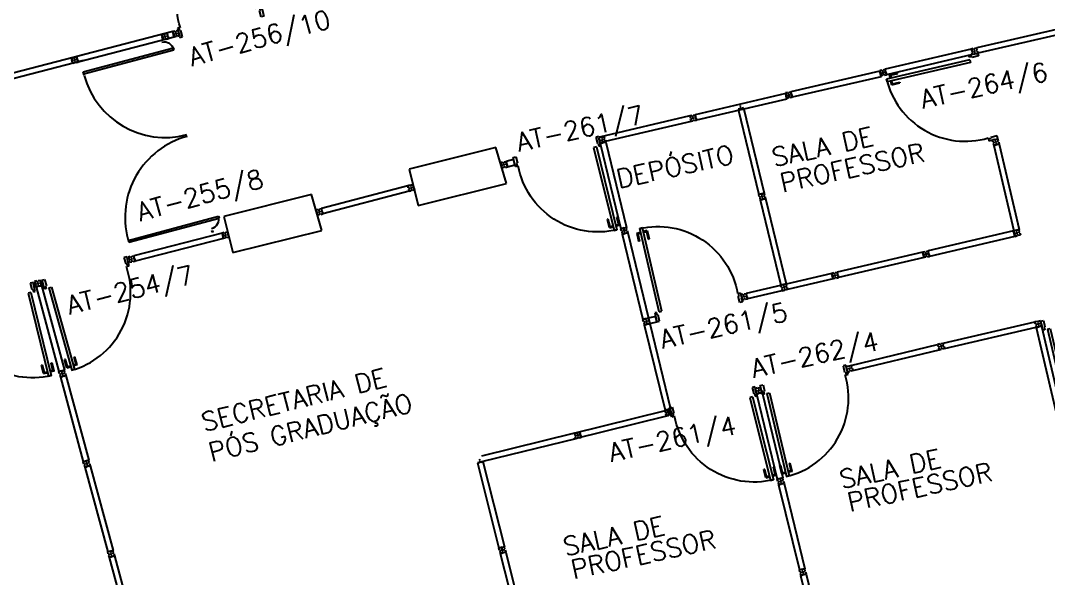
# Model space of a CAD drawing. Header units: millimetres. Extents: x 3089 to 3391, y 1087 to 1201.
# Drawn here: x 3147.3 to 3158.3, y 1111.65 to 1117.62 of the extents above; entities that cross this region are included whole.
import ezdxf

# ---------------------------------------------------------------- set-up
doc = ezdxf.new("R2010")
doc.units = ezdxf.units.MM
for name, color, linetype in [('DIV', 2, 'Continuous'), ('TEXTO', 2, 'Continuous'), ('TEXTO-ENDEREÇO', 2, 'Continuous'), ('USO1', 2, 'Continuous')]:
    doc.layers.add(name, color=color, linetype=linetype)
doc.styles.add('1', font='romans.shx', dxfattribs={"height": 1.1})
doc.styles.add('UNB-100', font='simplex.shx', dxfattribs={"height": 0.2})
doc.styles.add('UNB-100-1', font='simplex.shx', dxfattribs={"height": 0.2})
doc.dimstyles.new('1-600', dxfattribs={"dimtxt": 1.1, "dimasz": 2.5, "dimexe": 2, "dimexo": 4, "dimgap": 0.2, "dimtad": 1, "dimdec": 0, "dimzin": 4, "dimdsep": 46, "dimlunit": 6, "dimtxsty": '1', "dimblk1": 'NONE', "dimblk2": 'NONE', "dimsah": 1, "dimcen": 0, "dimclrd": 2, "dimclre": 2, "dimclrt": 2, "dimadec": 0, "dimazin": 0, "dimtfac": 1, "dimtdec": 0, "dimtmove": 2, "dimatfit": 3, "dimldrblk": 'NONE', "dimfxl": 1, "dimtolj": 1, "dimtzin": 0, "dimarcsym": 0})

# ---------------------------------------------------------------- blocks, each defined once
blk = doc.blocks.new('DIVMT-TTC')
for p, q in [((-0.03, 0.03), (-0.03, 0.006)), ((-0.008, 0.03), (-0.03, 0.03)), ((-0.0185, 0.006), (-0.03, 0.006)), ((-0.0185, -0.006), (-0.0185, 0.006)), ((-0.008, 0.03), (-0.008, 0.02)), ((-0.008, 0.02), (0.008, 0.02)), ((-0.0051, 0), (0.0051, 0)), ((0.0051, 0), (-0.0051, 0)), ((-0.0051, 0), (0.0051, 0)), ((0, -0.0051), (0, 0.0051)), ((0, 0.0051), (0, -0.0051)), ((0.008, 0.03), (0.008, 0.02)), ((0.008, 0.03), (0.03, 0.03)), ((0.0205, 0.006), (0.03, 0.006)), ((0.0205, -0.006), (0.0205, 0.006)), ((0.0205, 0.006), (0.0205, -0.006)), ((0.0205, 0.006), (0.03, 0.006)), ((0.97, 0.03), (0.03, 0.03)), ((0.03, 0.006), (0.03, 0.03)), ((0.03, -0.03), (0.03, 0.03)), ((0.03, -0.005), (0.03, 0.005)), ((0.97, -0.03), (0.97, 0.03)), ((0.97, 0.03), (0.97, 0.009)), ((0.97, 0.009), (0.97, 0.027)), ((0.9795, 0.006), (0.97, 0.006)), ((0.97, -0.005), (0.97, 0.005)), ((0.9795, 0.006), (0.9795, -0.006)), ((1.0051, 0), (0.9949, 0)), ((1, 0.0051), (1, -0.0051)), ((-0.0185, -0.006), (-0.03, -0.006)), ((-0.03, -0.03), (-0.03, -0.006)), ((-0.008, -0.03), (-0.03, -0.03)), ((-0.008, -0.03), (-0.008, -0.02)), ((-0.008, -0.02), (0.008, -0.02)), ((0.008, -0.03), (0.008, -0.02)), ((0.008, -0.03), (0.03, -0.03)), ((0.0205, -0.006), (0.03, -0.006)), ((0.0205, -0.006), (0.03, -0.006)), ((0.03, -0.006), (0.03, -0.03)), ((0.97, -0.03), (0.03, -0.03)), ((0.9795, -0.006), (0.97, -0.006)), ((0.97, -0.009), (0.97, -0.027))]:
    blk.add_line(p, q)
blk = doc.blocks.new('PDV2D-TTC')
at = {"layer": 'DIV'}
for p, q in [((0.03, 0.05), (0.06, 0.05)), ((0.03, 0.035), (0.03, 0.05)), ((0.03, -0.035), (0.03, 0.035)), ((0.06, 0.05), (0.06, -0.02)), ((0.941, 0.05), (0.941, -0.02)), ((0.971, 0.05), (0.941, 0.05)), ((0.971, 0.035), (0.971, 0.05)), ((0.971, -0.035), (0.971, 0.035)), ((0.03, -0.05), (0.03, -0.035)), ((0.05, -0.05), (0.03, -0.05)), ((0.05, -0.02), (0.06, -0.02)), ((0.05, -0.02), (0.05, -0.05)), ((0.079, -0.05), (0.109, -0.05)), ((0.079, -0.05), (0.079, -0.965)), ((0.109, -0.05), (0.109, -0.965)), ((0.951, -0.02), (0.941, -0.02)), ((0.951, -0.02), (0.951, -0.05)), ((0.951, -0.05), (0.971, -0.05)), ((0.971, -0.05), (0.971, -0.035)), ((0.109, -0.965), (0.079, -0.965))]:
    blk.add_line(p, q, dxfattribs=at)
at = {"layer": 'DIV', "color": 1}
for p, q in [((0.036, -0.925), (0.036, -0.835)), ((0.046, -0.835), (0.036, -0.835)), ((0.046, -0.915), (0.046, -0.835)), ((0.141, -0.915), (0.141, -0.835)), ((0.141, -0.835), (0.151, -0.835)), ((0.151, -0.925), (0.151, -0.835)), ((0.036, -0.925), (0.076, -0.925)), ((0.046, -0.915), (0.076, -0.915)), ((0.141, -0.915), (0.111, -0.915)), ((0.151, -0.925), (0.111, -0.925))]:
    blk.add_line(p, q, dxfattribs=at)
blk.add_arc((0.076, -0.1), 0.865, 270, 3.3214, dxfattribs=at)
blk = doc.blocks.new('MTT-TTC')
for p, q in [((-0.008, 0.03), (-0.03, 0.03)), ((-0.03, 0.03), (-0.03, 0.006)), ((-0.0185, 0.006), (-0.03, 0.006)), ((-0.0185, -0.006), (-0.0185, 0.006)), ((-0.008, 0.03), (-0.008, 0.02)), ((-0.008, 0.02), (0.008, 0.02)), ((-0.0051, 0), (0.0051, 0)), ((0, -0.0051), (0, 0.0051)), ((0.008, 0.03), (0.03, 0.03)), ((0.008, 0.03), (0.008, 0.02)), ((0.0205, -0.006), (0.0205, 0.006)), ((0.0205, 0.006), (0.03, 0.006)), ((0.03, 0.006), (0.03, 0.03)), ((-0.03, -0.03), (-0.03, -0.006)), ((-0.0185, -0.006), (-0.03, -0.006)), ((-0.008, -0.03), (-0.03, -0.03)), ((-0.008, -0.02), (0.008, -0.02)), ((-0.008, -0.03), (-0.008, -0.02)), ((0.008, -0.03), (0.008, -0.02)), ((0.008, -0.03), (0.03, -0.03)), ((0.0205, -0.006), (0.03, -0.006)), ((0.03, -0.006), (0.03, -0.03))]:
    blk.add_line(p, q)
blk = doc.blocks.new('*D158')
at = {"layer": 'DEFPOINTS', "color": 0, "transparency": 16777216}
for p in [(3164.94, 1111.794), (3165.256, 1110.327), (3135.497, 1104.104), (3135.937, 1102.67), (3156.963, 1101.741)]:
    blk.add_point(p, dxfattribs=at)
at = {"layer": 'USO1', "color": 2, "lineweight": -2, "transparency": 16777216}
for p, q in [((3166.1, 1106.417), (3167.05, 1102.017)), ((3137.11, 1098.846), (3138.428, 1094.55))]:
    blk.add_line(p, q, dxfattribs=at)
blk.add_arc((3240.382, 762.306), 349.536, 102.18129, 107.05934, dxfattribs=at)
at = {"layer": 'USO1', "color": 2, "transparency": 16777216, "insert": (3151.919, 1101.427), "char_height": 1.1, "attachment_point": 5, "rotation": 14.6203, "style": '1'}
blk.add_mtext('\\A1;Agronomia e Veterinária', dxfattribs=at)
blk = doc.blocks.new('_NONE')
at = {"color": 0, "linetype": 'ByBlock'}
blk.add_circle((0, 0), 0.25, dxfattribs=at)
blk = doc.blocks.new('PDV2E-TTC')
at = {"layer": 'DIV', "color": 1}
for p, q in [((0.023, 0.925), (0.063, 0.925)), ((0.023, 0.925), (0.023, 0.835)), ((0.033, 0.915), (0.063, 0.915)), ((0.033, 0.915), (0.033, 0.835)), ((0.138, 0.925), (0.097, 0.925)), ((0.128, 0.915), (0.097, 0.915)), ((0.128, 0.915), (0.128, 0.835)), ((0.138, 0.925), (0.138, 0.835)), ((0.033, 0.835), (0.023, 0.835)), ((0.128, 0.835), (0.137, 0.835))]:
    blk.add_line(p, q, dxfattribs=at)
at = {"layer": 'DIV'}
for p, q in [((0.065, 0.05), (0.065, 0.965)), ((0.095, 0.965), (0.065, 0.965)), ((0.095, 0.05), (0.095, 0.965)), ((0.049, 0.05), (0.029, 0.05)), ((0.029, 0.05), (0.029, 0.035)), ((0.029, 0.035), (0.029, -0.035)), ((0.049, 0.02), (0.049, 0.05)), ((0.049, 0.02), (0.059, 0.02)), ((0.059, -0.05), (0.059, 0.02)), ((0.065, 0.05), (0.095, 0.05)), ((0.928, -0.05), (0.928, 0.02)), ((0.938, 0.02), (0.928, 0.02)), ((0.938, 0.05), (0.958, 0.05)), ((0.938, 0.02), (0.938, 0.05)), ((0.958, 0.05), (0.958, 0.035)), ((0.958, 0.035), (0.958, -0.035)), ((0.029, -0.035), (0.029, -0.05)), ((0.029, -0.05), (0.059, -0.05)), ((0.958, -0.05), (0.928, -0.05)), ((0.958, -0.035), (0.958, -0.05))]:
    blk.add_line(p, q, dxfattribs=at)
at = {"layer": 'DIV', "color": 1}
blk.add_arc((0.062, 0.1), 0.865, 356.6786, 90, dxfattribs=at)

msp = doc.modelspace()

# ---------------------------------------------------------------- linework, layer by layer
at = {"color": 2}
for p, q in [((3147.97, 1117.072), (3148.936, 1117.33)), ((3148.941, 1117.309), (3148.936, 1117.33)), ((3147.976, 1117.051), (3148.941, 1117.309)), ((3147.98, 1117.036), (3147.97, 1117.072)), ((3148.452, 1115.268), (3149.417, 1115.526)), ((3148.457, 1115.248), (3149.423, 1115.505)), ((3149.417, 1115.526), (3149.423, 1115.505)), ((3148.447, 1115.284), (3148.457, 1115.248))]:
    msp.add_line(p, q, dxfattribs=at)
at = {"color": 1}
for p, q in [((3149.364, 1115.366), (3149.34, 1115.36)), ((3149.348, 1115.372), (3149.353, 1115.353))]:
    msp.add_line(p, q, dxfattribs=at)
for centre, radius, start, end in [((3148.838, 1117.283), 0.107, 14.9376, 104.9376), ((3148.846, 1117.266), 0.896, 194.9376, 284.9376), ((3149.313, 1115.515), 0.896, 104.9376, 194.9376), ((3149.315, 1115.497), 0.107, 284.9376, 14.9376)]:
    msp.add_arc(centre, radius, start, end, dxfattribs=at)
at = {"layer": 'DIV'}
for p, q in [((3158.482, 1117.549), (3157.534, 1117.331)), ((3148.927, 1117.503), (3147.9, 1117.236)), ((3148.942, 1117.445), (3147.915, 1117.178)), ((3148.831, 1117.478), (3148.81, 1117.472)), ((3148.81, 1117.472), (3148.816, 1117.449)), ((3148.81, 1117.472), (3148.815, 1117.452)), ((3148.825, 1117.414), (3148.81, 1117.472)), ((3148.815, 1117.452), (3148.81, 1117.469)), ((3148.827, 1117.452), (3148.816, 1117.449)), ((3148.825, 1117.451), (3148.816, 1117.449)), ((3148.818, 1117.438), (3148.816, 1117.448)), ((3148.83, 1117.44), (3148.819, 1117.437)), ((3148.828, 1117.44), (3148.819, 1117.437)), ((3148.825, 1117.414), (3148.819, 1117.437)), ((3148.819, 1117.434), (3148.824, 1117.417)), ((3148.825, 1117.451), (3148.828, 1117.44)), ((3148.83, 1117.44), (3148.827, 1117.452)), ((3148.831, 1117.478), (3148.833, 1117.468)), ((3148.833, 1117.468), (3148.849, 1117.472)), ((3148.841, 1117.449), (3148.851, 1117.452)), ((3148.851, 1117.452), (3148.841, 1117.449)), ((3148.841, 1117.449), (3148.851, 1117.452)), ((3148.851, 1117.452), (3148.841, 1117.449)), ((3148.844, 1117.429), (3148.859, 1117.433)), ((3148.846, 1117.42), (3148.844, 1117.429)), ((3148.845, 1117.456), (3148.847, 1117.446)), ((3148.847, 1117.446), (3148.845, 1117.456)), ((3148.845, 1117.456), (3148.847, 1117.446)), ((3148.846, 1117.482), (3148.868, 1117.487)), ((3148.846, 1117.482), (3148.849, 1117.472)), ((3148.862, 1117.424), (3148.859, 1117.433)), ((3148.862, 1117.424), (3148.883, 1117.429)), ((3148.865, 1117.462), (3148.874, 1117.464)), ((3148.865, 1117.462), (3148.874, 1117.464)), ((3148.865, 1117.462), (3148.868, 1117.45)), ((3148.868, 1117.45), (3148.865, 1117.462)), ((3148.883, 1117.429), (3148.868, 1117.487)), ((3148.874, 1117.464), (3148.868, 1117.487)), ((3148.868, 1117.45), (3148.877, 1117.452)), ((3148.868, 1117.45), (3148.877, 1117.452)), ((3148.876, 1117.453), (3148.874, 1117.463)), ((3148.877, 1117.452), (3148.883, 1117.429)), ((3148.949, 1117.508), (3148.927, 1117.503)), ((3148.927, 1117.503), (3148.933, 1117.479)), ((3148.927, 1117.503), (3148.933, 1117.482)), ((3148.942, 1117.445), (3148.927, 1117.503)), ((3148.933, 1117.482), (3148.928, 1117.5)), ((3148.944, 1117.482), (3148.933, 1117.479)), ((3148.943, 1117.482), (3148.933, 1117.479)), ((3148.936, 1117.469), (3148.934, 1117.478)), ((3148.948, 1117.471), (3148.936, 1117.468)), ((3148.946, 1117.47), (3148.936, 1117.468)), ((3148.942, 1117.445), (3148.936, 1117.468)), ((3148.937, 1117.465), (3148.942, 1117.447)), ((3148.964, 1117.45), (3148.942, 1117.445)), ((3148.943, 1117.482), (3148.946, 1117.47)), ((3148.948, 1117.471), (3148.944, 1117.482)), ((3148.949, 1117.508), (3148.951, 1117.499)), ((3148.951, 1117.499), (3148.967, 1117.503)), ((3148.959, 1117.48), (3148.969, 1117.482)), ((3148.969, 1117.482), (3148.959, 1117.48)), ((3148.959, 1117.48), (3148.969, 1117.482)), ((3148.969, 1117.482), (3148.959, 1117.48)), ((3148.961, 1117.46), (3148.977, 1117.464)), ((3148.964, 1117.45), (3148.961, 1117.46)), ((3148.963, 1117.486), (3148.965, 1117.476)), ((3148.965, 1117.476), (3148.963, 1117.486)), ((3148.963, 1117.486), (3148.965, 1117.476)), ((3148.964, 1117.512), (3148.985, 1117.518)), ((3148.964, 1117.512), (3148.967, 1117.503)), ((3148.979, 1117.454), (3148.977, 1117.464)), ((3148.979, 1117.454), (3149.001, 1117.46)), ((3148.982, 1117.492), (3148.991, 1117.495)), ((3148.982, 1117.492), (3148.991, 1117.495)), ((3148.982, 1117.492), (3148.985, 1117.481)), ((3148.985, 1117.481), (3148.982, 1117.492)), ((3149.001, 1117.46), (3148.985, 1117.518)), ((3148.991, 1117.495), (3148.985, 1117.518)), ((3148.985, 1117.481), (3148.994, 1117.483)), ((3148.985, 1117.481), (3148.994, 1117.483)), ((3148.994, 1117.484), (3148.992, 1117.494)), ((3148.994, 1117.483), (3149.001, 1117.46)), ((3158.495, 1117.49), (3157.547, 1117.272)), ((3148.846, 1117.42), (3148.825, 1117.414)), ((3157.475, 1117.317), (3156.554, 1117.1)), ((3147.959, 1117.252), (3146.932, 1116.986)), ((3147.863, 1117.227), (3147.842, 1117.221)), ((3147.842, 1117.221), (3147.848, 1117.198)), ((3147.842, 1117.221), (3147.847, 1117.201)), ((3147.857, 1117.163), (3147.842, 1117.221)), ((3147.847, 1117.201), (3147.842, 1117.218)), ((3147.863, 1117.227), (3147.865, 1117.217)), ((3147.865, 1117.217), (3147.881, 1117.221)), ((3147.878, 1117.231), (3147.9, 1117.236)), ((3147.878, 1117.231), (3147.881, 1117.221)), ((3147.896, 1117.211), (3147.906, 1117.213)), ((3147.896, 1117.211), (3147.906, 1117.213)), ((3147.896, 1117.211), (3147.9, 1117.199)), ((3147.9, 1117.199), (3147.896, 1117.211)), ((3147.915, 1117.178), (3147.9, 1117.236)), ((3147.906, 1117.213), (3147.9, 1117.236)), ((3147.908, 1117.203), (3147.906, 1117.212)), ((3157.489, 1117.258), (3156.567, 1117.042)), ((3147.974, 1117.194), (3146.947, 1116.928)), ((3147.859, 1117.201), (3147.848, 1117.198)), ((3147.857, 1117.2), (3147.848, 1117.198)), ((3147.85, 1117.187), (3147.848, 1117.197)), ((3147.862, 1117.189), (3147.851, 1117.186)), ((3147.86, 1117.189), (3147.851, 1117.186)), ((3147.857, 1117.163), (3147.851, 1117.186)), ((3147.851, 1117.183), (3147.856, 1117.166)), ((3147.857, 1117.2), (3147.86, 1117.189)), ((3147.878, 1117.169), (3147.857, 1117.163)), ((3147.862, 1117.189), (3147.859, 1117.201)), ((3147.873, 1117.198), (3147.883, 1117.201)), ((3147.883, 1117.201), (3147.873, 1117.198)), ((3147.873, 1117.198), (3147.883, 1117.201)), ((3147.883, 1117.201), (3147.873, 1117.198)), ((3147.875, 1117.178), (3147.891, 1117.182)), ((3147.878, 1117.169), (3147.875, 1117.178)), ((3147.877, 1117.205), (3147.879, 1117.195)), ((3147.879, 1117.195), (3147.877, 1117.205)), ((3147.877, 1117.205), (3147.879, 1117.195)), ((3147.893, 1117.173), (3147.891, 1117.182)), ((3147.893, 1117.173), (3147.915, 1117.178)), ((3147.9, 1117.199), (3147.909, 1117.202)), ((3147.9, 1117.199), (3147.909, 1117.202)), ((3147.909, 1117.202), (3147.915, 1117.178)), ((3156.533, 1117.096), (3156.554, 1117.1)), ((3156.567, 1117.042), (3156.554, 1117.1)), ((3156.559, 1117.077), (3156.554, 1117.1)), ((3156.497, 1117.08), (3155.546, 1116.86)), ((3156.511, 1117.021), (3155.56, 1116.802)), ((3156.517, 1117.092), (3156.496, 1117.087)), ((3156.496, 1117.087), (3156.501, 1117.064)), ((3156.511, 1117.021), (3156.497, 1117.08)), ((3156.497, 1117.08), (3156.502, 1117.059)), ((3156.511, 1117.021), (3156.497, 1117.08)), ((3156.497, 1117.08), (3156.502, 1117.059)), ((3156.511, 1117.021), (3156.497, 1117.08)), ((3156.497, 1117.08), (3156.502, 1117.059)), ((3156.511, 1117.021), (3156.497, 1117.08)), ((3156.497, 1117.08), (3156.502, 1117.059)), ((3156.502, 1117.059), (3156.498, 1117.077)), ((3156.502, 1117.059), (3156.498, 1117.077)), ((3156.502, 1117.059), (3156.498, 1117.077)), ((3156.502, 1117.059), (3156.498, 1117.077)), ((3156.512, 1117.066), (3156.501, 1117.064)), ((3156.512, 1117.059), (3156.503, 1117.056)), ((3156.512, 1117.059), (3156.503, 1117.056)), ((3156.512, 1117.059), (3156.503, 1117.056)), ((3156.512, 1117.059), (3156.503, 1117.056)), ((3156.505, 1117.046), (3156.503, 1117.055)), ((3156.505, 1117.046), (3156.503, 1117.055)), ((3156.505, 1117.046), (3156.503, 1117.055)), ((3156.505, 1117.046), (3156.503, 1117.055)), ((3156.515, 1117.055), (3156.504, 1117.052)), ((3156.509, 1117.029), (3156.504, 1117.052)), ((3156.515, 1117.047), (3156.505, 1117.045)), ((3156.515, 1117.047), (3156.505, 1117.045)), ((3156.515, 1117.047), (3156.505, 1117.045)), ((3156.515, 1117.047), (3156.505, 1117.045)), ((3156.506, 1117.042), (3156.51, 1117.024)), ((3156.506, 1117.042), (3156.51, 1117.024)), ((3156.506, 1117.042), (3156.51, 1117.024)), ((3156.506, 1117.042), (3156.51, 1117.024)), ((3156.53, 1117.033), (3156.509, 1117.029)), ((3156.515, 1117.055), (3156.512, 1117.066)), ((3156.512, 1117.059), (3156.515, 1117.047)), ((3156.512, 1117.059), (3156.515, 1117.047)), ((3156.512, 1117.059), (3156.515, 1117.047)), ((3156.512, 1117.059), (3156.515, 1117.047)), ((3156.517, 1117.092), (3156.519, 1117.082)), ((3156.519, 1117.082), (3156.535, 1117.086)), ((3156.527, 1117.063), (3156.536, 1117.066)), ((3156.536, 1117.066), (3156.527, 1117.063)), ((3156.527, 1117.063), (3156.536, 1117.066)), ((3156.538, 1117.058), (3156.528, 1117.056)), ((3156.538, 1117.058), (3156.528, 1117.056)), ((3156.538, 1117.058), (3156.528, 1117.056)), ((3156.538, 1117.058), (3156.528, 1117.056)), ((3156.528, 1117.043), (3156.544, 1117.047)), ((3156.53, 1117.033), (3156.528, 1117.043)), ((3156.53, 1117.069), (3156.533, 1117.06)), ((3156.533, 1117.06), (3156.53, 1117.069)), ((3156.532, 1117.062), (3156.534, 1117.052)), ((3156.532, 1117.062), (3156.534, 1117.052)), ((3156.532, 1117.062), (3156.534, 1117.052)), ((3156.532, 1117.062), (3156.534, 1117.052)), ((3156.533, 1117.096), (3156.535, 1117.086)), ((3156.546, 1117.037), (3156.544, 1117.047)), ((3156.546, 1117.037), (3156.567, 1117.042)), ((3156.55, 1117.075), (3156.559, 1117.077)), ((3156.55, 1117.075), (3156.559, 1117.077)), ((3156.55, 1117.075), (3156.553, 1117.063)), ((3156.553, 1117.063), (3156.55, 1117.075)), ((3156.553, 1117.063), (3156.562, 1117.065)), ((3156.553, 1117.063), (3156.562, 1117.065)), ((3156.562, 1117.066), (3156.56, 1117.076)), ((3156.562, 1117.065), (3156.567, 1117.042)), ((3155.49, 1116.84), (3154.522, 1116.614)), ((3155.503, 1116.781), (3154.536, 1116.555)), ((3155.509, 1116.852), (3155.488, 1116.847)), ((3155.488, 1116.847), (3155.493, 1116.824)), ((3155.503, 1116.781), (3155.49, 1116.84)), ((3155.49, 1116.84), (3155.494, 1116.819)), ((3155.503, 1116.781), (3155.49, 1116.84)), ((3155.49, 1116.84), (3155.494, 1116.819)), ((3155.503, 1116.781), (3155.49, 1116.84)), ((3155.49, 1116.84), (3155.494, 1116.819)), ((3155.503, 1116.781), (3155.49, 1116.84)), ((3155.49, 1116.84), (3155.494, 1116.819)), ((3155.494, 1116.819), (3155.49, 1116.837)), ((3155.494, 1116.819), (3155.49, 1116.837)), ((3155.494, 1116.819), (3155.49, 1116.837)), ((3155.494, 1116.819), (3155.49, 1116.837)), ((3155.504, 1116.826), (3155.493, 1116.824)), ((3155.504, 1116.818), (3155.495, 1116.816)), ((3155.504, 1116.818), (3155.495, 1116.816)), ((3155.504, 1116.818), (3155.495, 1116.816)), ((3155.504, 1116.818), (3155.495, 1116.816)), ((3155.497, 1116.806), (3155.495, 1116.815)), ((3155.497, 1116.806), (3155.495, 1116.815)), ((3155.497, 1116.806), (3155.495, 1116.815)), ((3155.497, 1116.806), (3155.495, 1116.815)), ((3155.507, 1116.814), (3155.496, 1116.812)), ((3155.501, 1116.788), (3155.496, 1116.812)), ((3155.507, 1116.807), (3155.498, 1116.805)), ((3155.507, 1116.807), (3155.498, 1116.805)), ((3155.507, 1116.807), (3155.498, 1116.805)), ((3155.507, 1116.807), (3155.498, 1116.805)), ((3155.498, 1116.802), (3155.502, 1116.784)), ((3155.498, 1116.802), (3155.502, 1116.784)), ((3155.498, 1116.802), (3155.502, 1116.784)), ((3155.498, 1116.802), (3155.502, 1116.784)), ((3155.523, 1116.793), (3155.501, 1116.788)), ((3155.507, 1116.814), (3155.504, 1116.826)), ((3155.504, 1116.818), (3155.507, 1116.807)), ((3155.504, 1116.818), (3155.507, 1116.807)), ((3155.504, 1116.818), (3155.507, 1116.807)), ((3155.504, 1116.818), (3155.507, 1116.807)), ((3155.509, 1116.852), (3155.512, 1116.842)), ((3155.512, 1116.842), (3155.527, 1116.846)), ((3155.519, 1116.823), (3155.529, 1116.826)), ((3155.529, 1116.826), (3155.519, 1116.823)), ((3155.519, 1116.823), (3155.529, 1116.826)), ((3155.531, 1116.818), (3155.521, 1116.816)), ((3155.531, 1116.818), (3155.521, 1116.816)), ((3155.531, 1116.818), (3155.521, 1116.816)), ((3155.531, 1116.818), (3155.521, 1116.816)), ((3155.521, 1116.803), (3155.536, 1116.807)), ((3155.523, 1116.793), (3155.521, 1116.803)), ((3155.523, 1116.829), (3155.525, 1116.819)), ((3155.525, 1116.819), (3155.523, 1116.829)), ((3155.524, 1116.822), (3155.527, 1116.812)), ((3155.524, 1116.822), (3155.527, 1116.812)), ((3155.524, 1116.822), (3155.527, 1116.812)), ((3155.524, 1116.822), (3155.527, 1116.812)), ((3155.525, 1116.855), (3155.546, 1116.86)), ((3155.525, 1116.855), (3155.527, 1116.846)), ((3155.538, 1116.797), (3155.536, 1116.807)), ((3155.538, 1116.797), (3155.56, 1116.802)), ((3155.542, 1116.835), (3155.552, 1116.837)), ((3155.542, 1116.835), (3155.552, 1116.837)), ((3155.542, 1116.835), (3155.545, 1116.823)), ((3155.545, 1116.823), (3155.542, 1116.835)), ((3155.545, 1116.823), (3155.554, 1116.825)), ((3155.545, 1116.823), (3155.554, 1116.825)), ((3155.552, 1116.837), (3155.546, 1116.86)), ((3155.56, 1116.802), (3155.546, 1116.86)), ((3155.554, 1116.826), (3155.552, 1116.836)), ((3155.554, 1116.825), (3155.56, 1116.802)), ((3154.464, 1116.6), (3153.497, 1116.374)), ((3154.485, 1116.605), (3154.464, 1116.6)), ((3154.464, 1116.6), (3154.469, 1116.576)), ((3154.48, 1116.579), (3154.469, 1116.576)), ((3154.483, 1116.567), (3154.472, 1116.565)), ((3154.477, 1116.541), (3154.472, 1116.565)), ((3154.483, 1116.567), (3154.48, 1116.579)), ((3154.485, 1116.605), (3154.488, 1116.595)), ((3154.488, 1116.595), (3154.503, 1116.599)), ((3154.495, 1116.576), (3154.505, 1116.579)), ((3154.505, 1116.579), (3154.495, 1116.576)), ((3154.495, 1116.576), (3154.505, 1116.579)), ((3154.497, 1116.556), (3154.512, 1116.56)), ((3154.499, 1116.546), (3154.497, 1116.556)), ((3154.499, 1116.582), (3154.501, 1116.573)), ((3154.501, 1116.573), (3154.499, 1116.582)), ((3154.501, 1116.609), (3154.522, 1116.614)), ((3154.501, 1116.609), (3154.503, 1116.599)), ((3154.514, 1116.55), (3154.512, 1116.56)), ((3154.514, 1116.55), (3154.536, 1116.555)), ((3154.518, 1116.588), (3154.528, 1116.59)), ((3154.518, 1116.588), (3154.528, 1116.59)), ((3154.518, 1116.588), (3154.521, 1116.576)), ((3154.521, 1116.576), (3154.518, 1116.588)), ((3154.521, 1116.576), (3154.53, 1116.578)), ((3154.521, 1116.576), (3154.53, 1116.578)), ((3154.536, 1116.555), (3154.522, 1116.614)), ((3154.528, 1116.59), (3154.522, 1116.614)), ((3154.53, 1116.579), (3154.528, 1116.589)), ((3154.53, 1116.578), (3154.536, 1116.555)), ((3154.477, 1116.541), (3153.51, 1116.315)), ((3154.499, 1116.546), (3154.477, 1116.541)), ((3152.388, 1116.263), (3151.46, 1116.032)), ((3152.499, 1115.878), (3152.388, 1116.263)), ((3152.475, 1116.109), (3152.496, 1116.114)), ((3152.475, 1116.109), (3152.477, 1116.099)), ((3152.502, 1116.091), (3152.496, 1116.114)), ((3152.51, 1116.056), (3152.496, 1116.114)), ((3151.46, 1116.032), (3151.556, 1115.643)), ((3152.459, 1116.105), (3152.435, 1116.099)), ((3152.455, 1116.079), (3152.442, 1116.076)), ((3152.458, 1116.068), (3152.445, 1116.065)), ((3152.473, 1116.047), (3152.452, 1116.042)), ((3152.458, 1116.068), (3152.455, 1116.079)), ((3152.459, 1116.105), (3152.462, 1116.095)), ((3152.462, 1116.095), (3152.477, 1116.099)), ((3152.469, 1116.077), (3152.479, 1116.079)), ((3152.479, 1116.079), (3152.469, 1116.077)), ((3152.469, 1116.077), (3152.479, 1116.079)), ((3152.471, 1116.056), (3152.487, 1116.06)), ((3152.473, 1116.047), (3152.471, 1116.056)), ((3152.475, 1116.073), (3152.473, 1116.083)), ((3152.473, 1116.083), (3152.475, 1116.073)), ((3152.489, 1116.05), (3152.487, 1116.06)), ((3152.489, 1116.05), (3152.51, 1116.056)), ((3152.493, 1116.088), (3152.502, 1116.091)), ((3152.493, 1116.088), (3152.502, 1116.091)), ((3152.495, 1116.077), (3152.493, 1116.088)), ((3152.493, 1116.088), (3152.495, 1116.077)), ((3152.495, 1116.077), (3152.505, 1116.079)), ((3152.495, 1116.077), (3152.505, 1116.079)), ((3152.504, 1116.08), (3152.502, 1116.09)), ((3152.505, 1116.079), (3152.51, 1116.056)), ((3151.443, 1115.852), (3150.52, 1115.61)), ((3151.457, 1115.794), (3150.534, 1115.551)), ((3151.443, 1115.852), (3151.501, 1115.867)), ((3151.466, 1115.858), (3151.443, 1115.852)), ((3151.448, 1115.83), (3151.443, 1115.852)), ((3151.448, 1115.83), (3151.458, 1115.833)), ((3151.452, 1115.815), (3151.462, 1115.817)), ((3151.452, 1115.815), (3151.458, 1115.794)), ((3151.462, 1115.817), (3151.458, 1115.833)), ((3151.458, 1115.794), (3151.481, 1115.8)), ((3151.468, 1115.848), (3151.466, 1115.858)), ((3151.468, 1115.848), (3151.466, 1115.858)), ((3151.48, 1115.852), (3151.468, 1115.848)), ((3151.48, 1115.852), (3151.468, 1115.848)), ((3151.484, 1115.831), (3151.474, 1115.829)), ((3151.484, 1115.831), (3151.474, 1115.829)), ((3151.477, 1115.861), (3151.501, 1115.867)), ((3151.48, 1115.852), (3151.477, 1115.861)), ((3151.48, 1115.852), (3151.477, 1115.861)), ((3151.48, 1115.825), (3151.478, 1115.835)), ((3151.48, 1115.825), (3151.478, 1115.835)), ((3151.49, 1115.814), (3151.478, 1115.811)), ((3151.478, 1115.811), (3151.481, 1115.8)), ((3151.49, 1115.814), (3151.493, 1115.803)), ((3151.516, 1115.809), (3151.493, 1115.803)), ((3151.506, 1115.845), (3151.496, 1115.843)), ((3151.501, 1115.827), (3151.496, 1115.843)), ((3151.506, 1115.845), (3151.501, 1115.867)), ((3151.51, 1115.83), (3151.501, 1115.827)), ((3151.51, 1115.83), (3151.516, 1115.809)), ((3151.556, 1115.643), (3152.499, 1115.878)), ((3150.413, 1115.759), (3149.473, 1115.525)), ((3150.524, 1115.375), (3150.413, 1115.759)), ((3150.483, 1115.6), (3150.461, 1115.595)), ((3150.476, 1115.538), (3150.461, 1115.596)), ((3150.476, 1115.538), (3150.461, 1115.596)), ((3150.476, 1115.538), (3150.461, 1115.596)), ((3150.476, 1115.538), (3150.461, 1115.596)), ((3150.461, 1115.595), (3150.467, 1115.572)), ((3150.463, 1115.588), (3150.468, 1115.568)), ((3150.463, 1115.588), (3150.468, 1115.568)), ((3150.463, 1115.588), (3150.468, 1115.568)), ((3150.463, 1115.588), (3150.468, 1115.568)), ((3150.468, 1115.568), (3150.464, 1115.585)), ((3150.468, 1115.568), (3150.464, 1115.585)), ((3150.468, 1115.568), (3150.464, 1115.585)), ((3150.468, 1115.568), (3150.464, 1115.585)), ((3150.478, 1115.575), (3150.467, 1115.572)), ((3150.472, 1115.554), (3150.469, 1115.564)), ((3150.472, 1115.554), (3150.469, 1115.564)), ((3150.472, 1115.554), (3150.469, 1115.564)), ((3150.472, 1115.554), (3150.469, 1115.564)), ((3150.481, 1115.563), (3150.47, 1115.56)), ((3150.476, 1115.537), (3150.47, 1115.56)), ((3150.481, 1115.563), (3150.478, 1115.575)), ((3150.483, 1115.6), (3150.485, 1115.591)), ((3150.485, 1115.591), (3150.501, 1115.595)), ((3150.493, 1115.572), (3150.503, 1115.574)), ((3150.503, 1115.574), (3150.493, 1115.572)), ((3150.493, 1115.572), (3150.503, 1115.574)), ((3150.499, 1115.568), (3150.496, 1115.578)), ((3150.496, 1115.578), (3150.499, 1115.568)), ((3150.498, 1115.604), (3150.52, 1115.61)), ((3150.498, 1115.604), (3150.501, 1115.595)), ((3150.516, 1115.584), (3150.525, 1115.586)), ((3150.516, 1115.584), (3150.525, 1115.586)), ((3150.519, 1115.572), (3150.516, 1115.584)), ((3150.516, 1115.584), (3150.519, 1115.572)), ((3150.519, 1115.572), (3150.528, 1115.575)), ((3150.519, 1115.572), (3150.528, 1115.575)), ((3150.525, 1115.586), (3150.52, 1115.61)), ((3150.534, 1115.551), (3150.52, 1115.61)), ((3150.528, 1115.576), (3150.526, 1115.585)), ((3150.528, 1115.575), (3150.534, 1115.551)), ((3149.473, 1115.525), (3149.57, 1115.137)), ((3150.497, 1115.542), (3150.476, 1115.537)), ((3150.495, 1115.552), (3150.51, 1115.556)), ((3150.497, 1115.542), (3150.495, 1115.552)), ((3150.513, 1115.546), (3150.51, 1115.556)), ((3150.513, 1115.546), (3150.534, 1115.551)), ((3149.456, 1115.346), (3148.51, 1115.104)), ((3149.477, 1115.351), (3149.456, 1115.346)), ((3149.456, 1115.346), (3149.464, 1115.311)), ((3149.477, 1115.351), (3149.48, 1115.341)), ((3149.48, 1115.341), (3149.495, 1115.345)), ((3149.493, 1115.355), (3149.514, 1115.36)), ((3149.493, 1115.355), (3149.495, 1115.345)), ((3149.511, 1115.335), (3149.52, 1115.337)), ((3149.511, 1115.335), (3149.52, 1115.337)), ((3149.523, 1115.325), (3149.514, 1115.36)), ((3149.57, 1115.137), (3150.524, 1115.375)), ((3153.784, 1115.407), (3153.726, 1115.393)), ((3153.749, 1115.398), (3153.726, 1115.393)), ((3153.731, 1115.371), (3153.726, 1115.393)), ((3153.731, 1115.371), (3153.741, 1115.374)), ((3153.735, 1115.356), (3153.745, 1115.358)), ((3153.735, 1115.356), (3153.74, 1115.335)), ((3153.74, 1115.335), (3153.763, 1115.34)), ((3153.745, 1115.358), (3153.741, 1115.374)), ((3153.751, 1115.389), (3153.749, 1115.398)), ((3153.751, 1115.389), (3153.749, 1115.398)), ((3153.76, 1115.401), (3153.75, 1115.399)), ((3153.751, 1115.389), (3153.763, 1115.392)), ((3153.763, 1115.392), (3153.751, 1115.389)), ((3153.757, 1115.37), (3153.767, 1115.372)), ((3153.767, 1115.372), (3153.757, 1115.37)), ((3153.761, 1115.401), (3153.784, 1115.407)), ((3153.763, 1115.392), (3153.761, 1115.401)), ((3153.763, 1115.392), (3153.761, 1115.401)), ((3153.763, 1115.366), (3153.761, 1115.376)), ((3153.761, 1115.376), (3153.763, 1115.366)), ((3153.763, 1115.366), (3153.761, 1115.376)), ((3153.772, 1115.354), (3153.761, 1115.351)), ((3153.761, 1115.351), (3153.763, 1115.34)), ((3153.772, 1115.354), (3153.775, 1115.343)), ((3153.798, 1115.349), (3153.775, 1115.343)), ((3153.789, 1115.386), (3153.78, 1115.383)), ((3153.783, 1115.368), (3153.78, 1115.383)), ((3153.793, 1115.37), (3153.783, 1115.368)), ((3153.789, 1115.386), (3153.784, 1115.407)), ((3153.793, 1115.37), (3153.798, 1115.349)), ((3149.47, 1115.288), (3148.525, 1115.046)), ((3149.473, 1115.325), (3149.462, 1115.322)), ((3149.476, 1115.314), (3149.464, 1115.311)), ((3149.47, 1115.288), (3149.464, 1115.311)), ((3149.492, 1115.293), (3149.47, 1115.288)), ((3149.476, 1115.314), (3149.473, 1115.325)), ((3149.487, 1115.323), (3149.497, 1115.325)), ((3149.497, 1115.325), (3149.487, 1115.323)), ((3149.487, 1115.323), (3149.497, 1115.325)), ((3149.489, 1115.303), (3149.505, 1115.306)), ((3149.492, 1115.293), (3149.489, 1115.303)), ((3149.493, 1115.319), (3149.491, 1115.329)), ((3149.491, 1115.329), (3149.493, 1115.319)), ((3149.507, 1115.297), (3149.505, 1115.306)), ((3149.507, 1115.297), (3149.529, 1115.302)), ((3149.514, 1115.323), (3149.511, 1115.335)), ((3149.511, 1115.335), (3149.514, 1115.323)), ((3149.514, 1115.323), (3149.523, 1115.325)), ((3149.514, 1115.323), (3149.523, 1115.325)), ((3149.523, 1115.325), (3149.529, 1115.302)), ((3148.473, 1115.094), (3148.452, 1115.089)), ((3148.452, 1115.089), (3148.458, 1115.066)), ((3148.469, 1115.068), (3148.458, 1115.066)), ((3148.472, 1115.057), (3148.461, 1115.054)), ((3148.467, 1115.031), (3148.461, 1115.054)), ((3148.488, 1115.036), (3148.467, 1115.031)), ((3148.472, 1115.057), (3148.469, 1115.068)), ((3148.473, 1115.094), (3148.476, 1115.085)), ((3148.476, 1115.085), (3148.491, 1115.089)), ((3148.483, 1115.066), (3148.493, 1115.068)), ((3148.493, 1115.068), (3148.483, 1115.066)), ((3148.483, 1115.066), (3148.493, 1115.068)), ((3148.486, 1115.046), (3148.501, 1115.05)), ((3148.488, 1115.036), (3148.486, 1115.046)), ((3148.49, 1115.062), (3148.487, 1115.072)), ((3148.487, 1115.072), (3148.49, 1115.062)), ((3148.489, 1115.098), (3148.51, 1115.104)), ((3148.489, 1115.098), (3148.491, 1115.089)), ((3148.504, 1115.04), (3148.501, 1115.05)), ((3148.504, 1115.04), (3148.525, 1115.046)), ((3148.507, 1115.078), (3148.516, 1115.08)), ((3148.507, 1115.078), (3148.516, 1115.08)), ((3148.51, 1115.066), (3148.507, 1115.078)), ((3148.507, 1115.078), (3148.51, 1115.066)), ((3148.516, 1115.08), (3148.51, 1115.104)), ((3148.525, 1115.046), (3148.51, 1115.104)), ((3148.51, 1115.066), (3148.519, 1115.069)), ((3148.51, 1115.066), (3148.519, 1115.069)), ((3148.519, 1115.07), (3148.516, 1115.08)), ((3148.519, 1115.069), (3148.525, 1115.046)), ((3147.471, 1114.833), (3147.449, 1114.828)), ((3147.449, 1114.828), (3147.458, 1114.793)), ((3147.467, 1114.807), (3147.455, 1114.805)), ((3147.47, 1114.796), (3147.458, 1114.793)), ((3147.464, 1114.77), (3147.458, 1114.793)), ((3147.47, 1114.796), (3147.467, 1114.807)), ((3147.471, 1114.833), (3147.473, 1114.824)), ((3147.473, 1114.824), (3147.489, 1114.828)), ((3147.481, 1114.805), (3147.491, 1114.808)), ((3147.491, 1114.808), (3147.481, 1114.805)), ((3147.481, 1114.805), (3147.491, 1114.808)), ((3147.483, 1114.785), (3147.499, 1114.789)), ((3147.485, 1114.811), (3147.487, 1114.801)), ((3147.487, 1114.801), (3147.485, 1114.811)), ((3147.486, 1114.837), (3147.507, 1114.843)), ((3147.486, 1114.837), (3147.489, 1114.828)), ((3147.501, 1114.779), (3147.499, 1114.789)), ((3147.504, 1114.817), (3147.513, 1114.82)), ((3147.504, 1114.817), (3147.513, 1114.82)), ((3147.504, 1114.817), (3147.507, 1114.806)), ((3147.507, 1114.806), (3147.504, 1114.817)), ((3147.523, 1114.785), (3147.507, 1114.843)), ((3147.513, 1114.82), (3147.507, 1114.843)), ((3147.507, 1114.806), (3147.516, 1114.808)), ((3147.507, 1114.806), (3147.516, 1114.808)), ((3147.516, 1114.809), (3147.514, 1114.819)), ((3147.516, 1114.808), (3147.523, 1114.785)), ((3147.486, 1114.775), (3147.464, 1114.77)), ((3147.486, 1114.775), (3147.483, 1114.785)), ((3147.501, 1114.779), (3147.523, 1114.785)), ((3157.174, 1114.168), (3158.158, 1114.396)), ((3157.189, 1114.11), (3158.171, 1114.337)), ((3156.186, 1113.929), (3157.116, 1114.153)), ((3156.209, 1113.873), (3157.131, 1114.095)), ((3154.198, 1113.442), (3153.205, 1113.197)), ((3154.213, 1113.384), (3153.219, 1113.139)), ((3154.22, 1113.448), (3154.198, 1113.442)), ((3154.198, 1113.442), (3154.204, 1113.419)), ((3154.215, 1113.422), (3154.204, 1113.419)), ((3154.218, 1113.41), (3154.207, 1113.407)), ((3154.213, 1113.384), (3154.207, 1113.407)), ((3154.234, 1113.389), (3154.213, 1113.384)), ((3154.218, 1113.41), (3154.215, 1113.422)), ((3154.22, 1113.448), (3154.222, 1113.438)), ((3154.222, 1113.438), (3154.238, 1113.442)), ((3154.23, 1113.419), (3154.24, 1113.422)), ((3154.24, 1113.422), (3154.23, 1113.419)), ((3154.23, 1113.419), (3154.24, 1113.422)), ((3154.232, 1113.399), (3154.247, 1113.403)), ((3154.234, 1113.389), (3154.232, 1113.399)), ((3154.236, 1113.415), (3154.233, 1113.425)), ((3154.233, 1113.425), (3154.236, 1113.415)), ((3154.235, 1113.451), (3154.257, 1113.457)), ((3154.235, 1113.451), (3154.238, 1113.442)), ((3154.25, 1113.393), (3154.247, 1113.403)), ((3154.25, 1113.393), (3154.271, 1113.398)), ((3154.253, 1113.431), (3154.262, 1113.433)), ((3154.253, 1113.431), (3154.262, 1113.433)), ((3154.256, 1113.419), (3154.253, 1113.431)), ((3154.253, 1113.431), (3154.256, 1113.419)), ((3154.256, 1113.419), (3154.265, 1113.422)), ((3154.256, 1113.419), (3154.265, 1113.422)), ((3154.262, 1113.433), (3154.257, 1113.457)), ((3154.271, 1113.398), (3154.257, 1113.457)), ((3154.265, 1113.423), (3154.263, 1113.432)), ((3154.265, 1113.422), (3154.271, 1113.398)), ((3153.228, 1113.203), (3152.234, 1112.957)), ((3153.242, 1113.144), (3152.248, 1112.899)), ((3153.249, 1113.208), (3153.228, 1113.203)), ((3153.228, 1113.203), (3153.233, 1113.179)), ((3153.244, 1113.182), (3153.233, 1113.179)), ((3153.247, 1113.17), (3153.236, 1113.168)), ((3153.242, 1113.144), (3153.236, 1113.168)), ((3153.263, 1113.149), (3153.242, 1113.144)), ((3153.247, 1113.17), (3153.244, 1113.182)), ((3153.249, 1113.208), (3153.251, 1113.198)), ((3153.251, 1113.198), (3153.267, 1113.202)), ((3153.259, 1113.179), (3153.269, 1113.182)), ((3153.269, 1113.182), (3153.259, 1113.179)), ((3153.259, 1113.179), (3153.269, 1113.182)), ((3153.261, 1113.159), (3153.276, 1113.163)), ((3153.263, 1113.149), (3153.261, 1113.159)), ((3153.265, 1113.176), (3153.263, 1113.185)), ((3153.263, 1113.185), (3153.265, 1113.176)), ((3153.265, 1113.212), (3153.286, 1113.217)), ((3153.265, 1113.212), (3153.267, 1113.202)), ((3153.279, 1113.153), (3153.276, 1113.163)), ((3153.279, 1113.153), (3153.3, 1113.158)), ((3153.282, 1113.191), (3153.292, 1113.193)), ((3153.282, 1113.191), (3153.292, 1113.193)), ((3153.285, 1113.18), (3153.282, 1113.191)), ((3153.282, 1113.191), (3153.285, 1113.18)), ((3153.285, 1113.18), (3153.294, 1113.182)), ((3153.285, 1113.18), (3153.294, 1113.182)), ((3153.292, 1113.193), (3153.286, 1113.217)), ((3153.3, 1113.158), (3153.286, 1113.217)), ((3153.294, 1113.183), (3153.292, 1113.192)), ((3153.294, 1113.182), (3153.3, 1113.158))]:
    msp.add_line(p, q, dxfattribs=at)
for points in [[(3152.51, 1116.056), (3152.591, 1116.076), (3152.577, 1116.133), (3152.496, 1116.114)], [(3154.034, 1114.377), (3154.11, 1114.395), (3154.096, 1114.454), (3154.02, 1114.435)]]:
    msp.add_lwpolyline(points, close=True, dxfattribs=at)

# ---------------------------------------------------------------- block references
at = {"layer": 'DIV', "xscale": -1}
for name, p, rotation in [('PDV2E-TTC', (3149.919, 1117.725), 14.25835769440781), ('PDV2D-TTC', (3153.527, 1116.338), 13.85216486825874), ('PDV2D-TTC', (3154.07, 1114.437), 193.1569678999001), ('PDV2D-TTC', (3147.473, 1114.776), 13.7196736598604), ('PDV2D-TTC', (3155.2, 1113.66), 14.03186213999587)]:
    msp.add_blockref(name, p, dxfattribs=dict(at, rotation=rotation))
at = {"layer": 'DIV'}
for name, p, rotation in [('MTT-TTC', (3157.511, 1117.294), 13.03523499458138), ('PDV2D-TTC', (3157.491, 1117.291), 283.1569678999166), ('DIVMT-TTC', (3155.238, 1115.736), 103.6447678998958), ('MTT-TTC', (3153.526, 1116.343), 104.0761546935155), ('DIVMT-TTC', (3153.762, 1115.371), 103.6447678998958), ('MTT-TTC', (3157.739, 1116.321), 103.1569678998962), ('DIVMT-TTC', (3157.966, 1115.347), 103.1569678998962), ('DIVMT-TTC', (3155.474, 1114.765), 103.6447678998958), ('DIVMT-TTC', (3153.998, 1114.399), 103.6447678998958), ('DIVMT-TTC', (3156.992, 1115.119), 13.15696789989294), ('DIVMT-TTC', (3156.019, 1114.892), 13.15696789989294), ('PDV2D-TTC', (3147.512, 1114.786), 15.47286214006767), ('DIVMT-TTC', (3155.045, 1114.664), 13.15696789989294), ('DIVMT-TTC', (3147.746, 1113.841), 105.1081678998967), ('PDV2D-TTC', (3158.202, 1114.348), 13.26381576145152), ('DIVMT-TTC', (3154.234, 1113.427), 103.6447678998958), ('MTT-TTC', (3158.194, 1114.373), 104.707838950653), ('DIVMT-TTC', (3158.421, 1113.399), 103.1569678998962), ('MTT-TTC', (3157.153, 1114.132), 104.707838950653), ('PDV2D-TTC', (3155.2, 1113.66), 13.26381576145152), ('MTT-TTC', (3156.172, 1113.895), 104.707838950653), ('DIVMT-TTC', (3148.007, 1112.876), 105.1081678998967), ('MTT-TTC', (3155.2, 1113.66), 103.6478389506535), ('DIVMT-TTC', (3155.436, 1112.688), 103.6447678998958), ('DIVMT-TTC', (3152.456, 1111.951), 104.1325678998962), ('DIVMT-TTC', (3148.268, 1111.91), 105.1081678998967), ('DIVMT-TTC', (3155.672, 1111.716), 103.6447678998958), ('DIVMT-TTC', (3152.7, 1110.981), 104.1325678998962), ('DIVMT-TTC', (3148.528, 1110.945), 105.1081678998967), ('DIVMT-TTC', (3155.907, 1110.745), 103.6447678998958)]:
    msp.add_blockref(name, p, dxfattribs=dict(at, rotation=rotation))

# ---------------------------------------------------------------- texts
at = {"layer": 'TEXTO', "style": 'UNB-100'}
for s, rotation, p in [('SALA DE', 12.2984, (3155.367, 1116.055)), ('DEPÓSITO', 12.2984, (3153.702, 1115.825)), ('PROFESSOR', 12.2984, (3155.452, 1115.782)), ('SECRETARIA DE', 13.9667, (3149.264, 1113.219)), ('PÓS GRADUAÇÃO', 13.9667, (3149.34, 1112.897)), ('SALA DE ', 12.2984, (3156.091, 1112.606)), ('PROFESSOR', 12.2984, (3156.175, 1112.361)), ('SALA DE ', 12.2984, (3153.133, 1111.886)), ('PROFESSOR', 12.2984, (3153.217, 1111.641))]:
    msp.add_text(s, height=0.2, rotation=rotation, dxfattribs=at).set_placement(p)
at = {"layer": 'TEXTO-ENDEREÇO', "style": 'UNB-100-1'}
for s, rotation, p in [('AT-256/10', 15.4795, (3149.132, 1117.132)), ('AT-264/6', 12.6119, (3156.957, 1116.679)), ('AT-261/7', 12.6119, (3152.632, 1116.218)), ('AT-255/8', 15.4795, (3148.577, 1115.471)), ('AT-254/7', 14.1587, (3147.822, 1114.473)), ('AT-261/5', 12.6119, (3154.169, 1114.107)), ('AT-262/4', 12.6119, (3155.144, 1113.795)), ('AT-261/4', 12.6119, (3153.62, 1112.894))]:
    msp.add_text(s, height=0.2, rotation=rotation, dxfattribs=at).set_placement(p)

# ---------------------------------------------------------------- dimensions: what is measured, and where the dimension line sits
at = {"layer": 'USO1'}
dim = msp.add_angular_dim_2l(base=(3156.963, 1101.741), line1=((3164.94, 1111.794), (3165.256, 1110.327)), line2=((3135.497, 1104.104), (3135.937, 1102.67)), text='Agronomia e Veterinária', dimstyle='1-600', override={"dimazin": 1}, dxfattribs=at)
dim.commit()
dim.dimension.update_dxf_attribs({"geometry": '*D158', "text_midpoint": (3151.919, 1101.427)})

doc.saveas('drawing.dxf')
